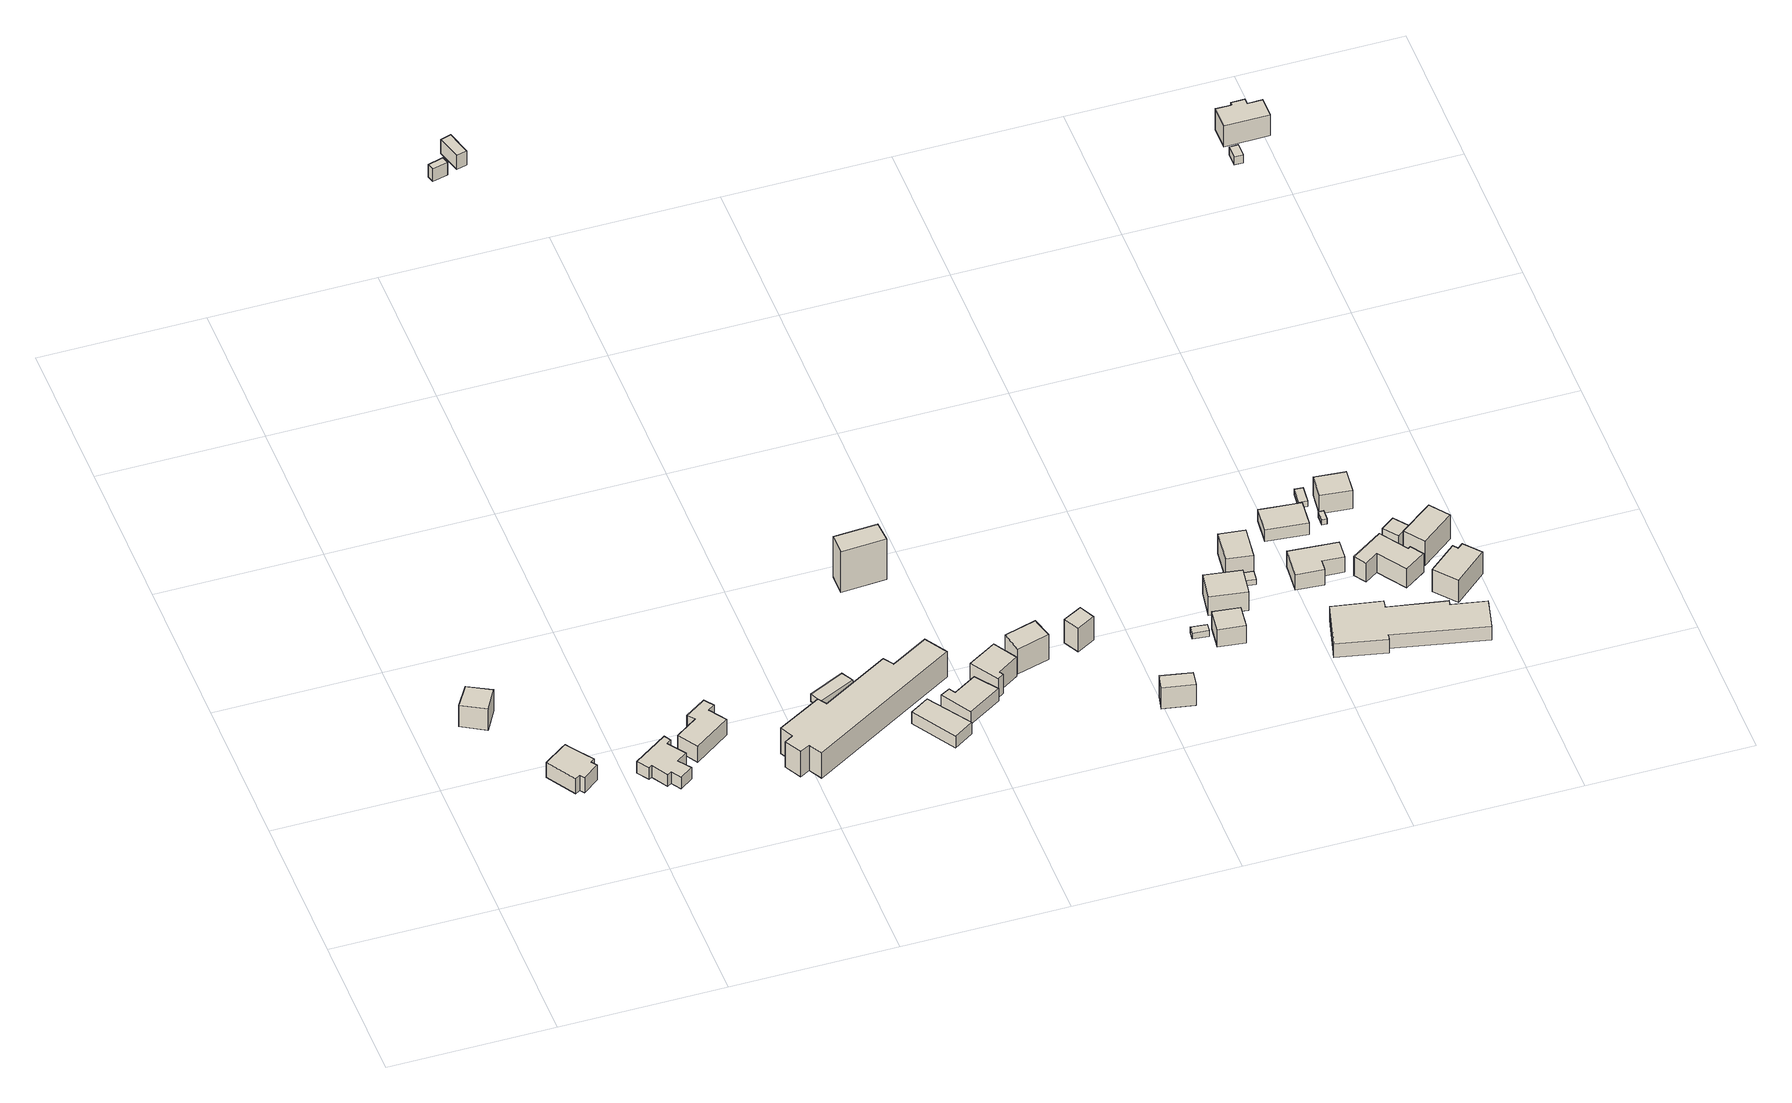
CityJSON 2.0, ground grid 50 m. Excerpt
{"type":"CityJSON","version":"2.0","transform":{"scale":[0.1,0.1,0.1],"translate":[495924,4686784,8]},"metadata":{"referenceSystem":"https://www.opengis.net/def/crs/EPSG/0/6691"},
"CityObjects":{
"building1":{"type":"Building","attributes":{"usage":"411","yearOfConstruction":1974,"measuredHeight":9.5,"storeysAboveGround":1,"storeysBelowGround":9999,"BuildingDetailAttribute.siteArea":217,"BuildingDetailAttribute.totalFloorArea":74,"BuildingDetailAttribute.buildingFootprintArea":74,"BuildingDetailAttribute.buildingRoofEdgeArea":63.4,"BuildingDetailAttribute.buildingStructureOrgType":"2","BuildingDetailAttribute.fireproofStructureType":"1002","BuildingDetailAttribute.urbanPlanType":"21","BuildingDetailAttribute.areaClassificationType":"22","BuildingDetailAttribute.districtsAndZonesType":"4","BuildingDetailAttribute.landUseType":"261","BuildingDetailAttribute.buildingCoverageRate":34,"BuildingDetailAttribute.floorAreaRate":34,"BuildingDetailAttribute.specifiedBuildingCoverageRate":60,"BuildingDetailAttribute.specifiedFloorAreaRate":200,"BuildingDetailAttribute.surveyYear":2018,"BuildingIDAttribute.prefecture":"01","BuildingIDAttribute.city":"01205"},"geometry":[{"type":"Solid","lod":"1","boundaries":[[[[0,1,2,3]],[[2,4,5,3]],[[1,6,4,2]],[[0,7,6,1]],[[3,5,7,0]],[[4,6,7,5]]]]}]},
"building2":{"type":"Building","attributes":{"usage":"411","yearOfConstruction":1970,"measuredHeight":10.6,"storeysAboveGround":1,"storeysBelowGround":9999,"BuildingDetailAttribute.siteArea":203,"BuildingDetailAttribute.totalFloorArea":70,"BuildingDetailAttribute.buildingFootprintArea":70,"BuildingDetailAttribute.buildingRoofEdgeArea":113.4,"BuildingDetailAttribute.buildingStructureOrgType":"1","BuildingDetailAttribute.fireproofStructureType":"1003","BuildingDetailAttribute.urbanPlanType":"21","BuildingDetailAttribute.areaClassificationType":"22","BuildingDetailAttribute.districtsAndZonesType":"4","BuildingDetailAttribute.landUseType":"261","BuildingDetailAttribute.buildingCoverageRate":34,"BuildingDetailAttribute.floorAreaRate":34,"BuildingDetailAttribute.specifiedBuildingCoverageRate":60,"BuildingDetailAttribute.specifiedFloorAreaRate":200,"BuildingDetailAttribute.surveyYear":2018,"BuildingIDAttribute.prefecture":"01","BuildingIDAttribute.city":"01205","RealEstateIDAttribute.realEstateIDOfBuilding":"4302001128686-0000","RealEstateIDAttribute.numberOfRealEstateIDOfLand":1,"RealEstateIDAttribute.realEstateIDOfLand":"4302000086447-0000","RealEstateIDAttribute.matchingScore":82},"geometry":[{"type":"Solid","lod":"1","boundaries":[[[[8,9,10,11,12,13,14,15,16,17]],[[16,18,19,17]],[[15,20,18,16]],[[14,21,20,15]],[[13,22,21,14]],[[12,23,22,13]],[[11,24,23,12]],[[10,25,24,11]],[[9,26,25,10]],[[8,27,26,9]],[[17,19,27,8]],[[18,20,21,22,23,24,25,26,27,19]]]]}]},
"building3":{"type":"Building","attributes":{"usage":"411","yearOfConstruction":1971,"measuredHeight":7.7,"storeysAboveGround":2,"storeysBelowGround":9999,"BuildingDetailAttribute.siteArea":309,"BuildingDetailAttribute.totalFloorArea":85,"BuildingDetailAttribute.buildingFootprintArea":66,"BuildingDetailAttribute.buildingRoofEdgeArea":121.2,"BuildingDetailAttribute.buildingStructureOrgType":"1","BuildingDetailAttribute.fireproofStructureType":"1003","BuildingDetailAttribute.urbanPlanType":"21","BuildingDetailAttribute.areaClassificationType":"22","BuildingDetailAttribute.districtsAndZonesType":"4","BuildingDetailAttribute.landUseType":"261","BuildingDetailAttribute.buildingCoverageRate":21,"BuildingDetailAttribute.floorAreaRate":28,"BuildingDetailAttribute.specifiedBuildingCoverageRate":60,"BuildingDetailAttribute.specifiedFloorAreaRate":200,"BuildingDetailAttribute.surveyYear":2018,"BuildingIDAttribute.prefecture":"01","BuildingIDAttribute.city":"01205","RealEstateIDAttribute.realEstateIDOfBuilding":"4302000074671-0000","RealEstateIDAttribute.numberOfRealEstateIDOfLand":1,"RealEstateIDAttribute.realEstateIDOfLand":"4302000086431-0000","RealEstateIDAttribute.matchingScore":88},"geometry":[{"type":"Solid","lod":"1","boundaries":[[[[28,29,30,31,32,33,34,35,36,37,38,39]],[[38,40,41,39]],[[37,42,40,38]],[[36,43,42,37]],[[35,44,43,36]],[[34,45,44,35]],[[33,46,45,34]],[[32,47,46,33]],[[31,48,47,32]],[[30,49,48,31]],[[29,50,49,30]],[[28,51,50,29]],[[39,41,51,28]],[[40,42,43,44,45,46,47,48,49,50,51,41]]]]}]},
"building4":{"type":"Building","attributes":{"usage":"411","yearOfConstruction":1961,"measuredHeight":9.4,"storeysAboveGround":2,"storeysBelowGround":9999,"BuildingDetailAttribute.siteArea":383,"BuildingDetailAttribute.totalFloorArea":136,"BuildingDetailAttribute.buildingFootprintArea":72,"BuildingDetailAttribute.buildingRoofEdgeArea":117.7,"BuildingDetailAttribute.buildingStructureOrgType":"1","BuildingDetailAttribute.fireproofStructureType":"1003","BuildingDetailAttribute.urbanPlanType":"21","BuildingDetailAttribute.areaClassificationType":"22","BuildingDetailAttribute.districtsAndZonesType":"4","BuildingDetailAttribute.landUseType":"261","BuildingDetailAttribute.buildingCoverageRate":19,"BuildingDetailAttribute.floorAreaRate":36,"BuildingDetailAttribute.specifiedBuildingCoverageRate":60,"BuildingDetailAttribute.specifiedFloorAreaRate":200,"BuildingDetailAttribute.surveyYear":2018,"LandSlideRiskAttribute.description":"1","LandSlideRiskAttribute.areaType":"1","BuildingIDAttribute.prefecture":"01","BuildingIDAttribute.city":"01205","RealEstateIDAttribute.realEstateIDOfBuilding":"4302000074664-0000","RealEstateIDAttribute.numberOfRealEstateIDOfLand":1,"RealEstateIDAttribute.realEstateIDOfLand":"4302000086419-0000","RealEstateIDAttribute.matchingScore":97},"geometry":[{"type":"Solid","lod":"1","boundaries":[[[[52,53,54,55,56,57,58,59]],[[58,60,61,59]],[[57,62,60,58]],[[56,63,62,57]],[[55,64,63,56]],[[54,65,64,55]],[[53,66,65,54]],[[52,67,66,53]],[[59,61,67,52]],[[60,62,63,64,65,66,67,61]]]]}]},
"building5":{"type":"Building","attributes":{"usage":"461","yearOfConstruction":"0001","measuredHeight":4.9,"storeysAboveGround":9999,"storeysBelowGround":9999,"BuildingDetailAttribute.siteArea":-9999,"BuildingDetailAttribute.totalFloorArea":-9999,"BuildingDetailAttribute.buildingFootprintArea":-9999,"BuildingDetailAttribute.buildingRoofEdgeArea":-9999,"BuildingDetailAttribute.buildingStructureOrgType":"9","BuildingDetailAttribute.fireproofStructureType":"1011","BuildingDetailAttribute.urbanPlanType":"21","BuildingDetailAttribute.areaClassificationType":"23","BuildingDetailAttribute.districtsAndZonesType":"99","BuildingDetailAttribute.landUseType":"231","BuildingDetailAttribute.buildingCoverageRate":-9999,"BuildingDetailAttribute.floorAreaRate":-9999,"BuildingDetailAttribute.specifiedBuildingCoverageRate":-9999,"BuildingDetailAttribute.specifiedFloorAreaRate":-9999,"BuildingDetailAttribute.surveyYear":2018,"BuildingIDAttribute.prefecture":"01","BuildingIDAttribute.city":"01205"},"geometry":[{"type":"Solid","lod":"1","boundaries":[[[[68,69,70,71]],[[70,72,73,71]],[[69,74,72,70]],[[68,75,74,69]],[[71,73,75,68]],[[72,74,75,73]]]]}]},
"building6":{"type":"Building","attributes":{"usage":"461","yearOfConstruction":"0001","measuredHeight":5.8,"storeysAboveGround":9999,"storeysBelowGround":9999,"BuildingDetailAttribute.siteArea":-9999,"BuildingDetailAttribute.totalFloorArea":-9999,"BuildingDetailAttribute.buildingFootprintArea":-9999,"BuildingDetailAttribute.buildingRoofEdgeArea":-9999,"BuildingDetailAttribute.buildingStructureOrgType":"9","BuildingDetailAttribute.fireproofStructureType":"1011","BuildingDetailAttribute.urbanPlanType":"21","BuildingDetailAttribute.areaClassificationType":"23","BuildingDetailAttribute.districtsAndZonesType":"99","BuildingDetailAttribute.landUseType":"231","BuildingDetailAttribute.buildingCoverageRate":-9999,"BuildingDetailAttribute.floorAreaRate":-9999,"BuildingDetailAttribute.specifiedBuildingCoverageRate":-9999,"BuildingDetailAttribute.specifiedFloorAreaRate":-9999,"BuildingDetailAttribute.surveyYear":2018,"BuildingIDAttribute.prefecture":"01","BuildingIDAttribute.city":"01205"},"geometry":[{"type":"Solid","lod":"1","boundaries":[[[[76,77,78,79]],[[78,80,81,79]],[[77,82,80,78]],[[76,83,82,77]],[[79,81,83,76]],[[80,82,83,81]]]]}]},
"building7":{"type":"Building","attributes":{"usage":"461","yearOfConstruction":"0001","measuredHeight":3.5,"storeysAboveGround":9999,"storeysBelowGround":9999,"BuildingDetailAttribute.siteArea":-9999,"BuildingDetailAttribute.totalFloorArea":-9999,"BuildingDetailAttribute.buildingFootprintArea":-9999,"BuildingDetailAttribute.buildingRoofEdgeArea":-9999,"BuildingDetailAttribute.buildingStructureOrgType":"9","BuildingDetailAttribute.fireproofStructureType":"1011","BuildingDetailAttribute.urbanPlanType":"21","BuildingDetailAttribute.areaClassificationType":"22","BuildingDetailAttribute.districtsAndZonesType":"99","BuildingDetailAttribute.landUseType":"231","BuildingDetailAttribute.buildingCoverageRate":-9999,"BuildingDetailAttribute.floorAreaRate":-9999,"BuildingDetailAttribute.specifiedBuildingCoverageRate":-9999,"BuildingDetailAttribute.specifiedFloorAreaRate":-9999,"BuildingDetailAttribute.surveyYear":2018,"BuildingIDAttribute.prefecture":"01","BuildingIDAttribute.city":"01205","RealEstateIDAttribute.realEstateIDOfBuilding":"4302000074653-0000","RealEstateIDAttribute.numberOfRealEstateIDOfLand":69,"RealEstateIDAttribute.realEstateIDOfLand":"4302000086436-0000","RealEstateIDAttribute.matchingScore":94},"geometry":[{"type":"Solid","lod":"1","boundaries":[[[[84,85,86,87]],[[86,88,89,87]],[[85,90,88,86]],[[84,91,90,85]],[[87,89,91,84]],[[88,90,91,89]]]]}]},
"building8":{"type":"Building","attributes":{"usage":"412","yearOfConstruction":1981,"measuredHeight":12,"storeysAboveGround":2,"storeysBelowGround":9999,"BuildingDetailAttribute.siteArea":2021,"BuildingDetailAttribute.totalFloorArea":949,"BuildingDetailAttribute.buildingFootprintArea":544,"BuildingDetailAttribute.buildingRoofEdgeArea":645.1,"BuildingDetailAttribute.buildingStructureOrgType":"3","BuildingDetailAttribute.fireproofStructureType":"1001","BuildingDetailAttribute.urbanPlanType":"21","BuildingDetailAttribute.areaClassificationType":"22","BuildingDetailAttribute.districtsAndZonesType":"4","BuildingDetailAttribute.landUseType":"261","BuildingDetailAttribute.buildingCoverageRate":27,"BuildingDetailAttribute.floorAreaRate":47,"BuildingDetailAttribute.specifiedBuildingCoverageRate":60,"BuildingDetailAttribute.specifiedFloorAreaRate":200,"BuildingDetailAttribute.surveyYear":2018,"LandSlideRiskAttribute.description":"1","LandSlideRiskAttribute.areaType":"1","BuildingIDAttribute.prefecture":"01","BuildingIDAttribute.city":"01205","RealEstateIDAttribute.realEstateIDOfBuilding":"4302000074654-0000","RealEstateIDAttribute.numberOfRealEstateIDOfLand":2,"RealEstateIDAttribute.realEstateIDOfLand":"4302000086411-0000","RealEstateIDAttribute.matchingScore":96},"geometry":[{"type":"Solid","lod":"1","boundaries":[[[[92,93,94,95,96,97,98,99,100,101,102,103]],[[102,104,105,103]],[[101,106,104,102]],[[100,107,106,101]],[[99,108,107,100]],[[98,109,108,99]],[[97,110,109,98]],[[96,111,110,97]],[[95,112,111,96]],[[94,113,112,95]],[[93,114,113,94]],[[92,115,114,93]],[[103,105,115,92]],[[104,106,107,108,109,110,111,112,113,114,115,105]]]]}]},
"building9":{"type":"Building","attributes":{"usage":"411","yearOfConstruction":1975,"measuredHeight":7.5,"storeysAboveGround":2,"storeysBelowGround":9999,"BuildingDetailAttribute.siteArea":169,"BuildingDetailAttribute.totalFloorArea":106,"BuildingDetailAttribute.buildingFootprintArea":64,"BuildingDetailAttribute.buildingRoofEdgeArea":109.3,"BuildingDetailAttribute.buildingStructureOrgType":"1","BuildingDetailAttribute.fireproofStructureType":"1003","BuildingDetailAttribute.urbanPlanType":"21","BuildingDetailAttribute.areaClassificationType":"22","BuildingDetailAttribute.districtsAndZonesType":"4","BuildingDetailAttribute.landUseType":"261","BuildingDetailAttribute.buildingCoverageRate":38,"BuildingDetailAttribute.floorAreaRate":63,"BuildingDetailAttribute.specifiedBuildingCoverageRate":60,"BuildingDetailAttribute.specifiedFloorAreaRate":200,"BuildingDetailAttribute.surveyYear":2018,"BuildingIDAttribute.prefecture":"01","BuildingIDAttribute.city":"01205","RealEstateIDAttribute.realEstateIDOfBuilding":"4302000074685-0000","RealEstateIDAttribute.numberOfRealEstateIDOfLand":2,"RealEstateIDAttribute.realEstateIDOfLand":"4302000086462-0000","RealEstateIDAttribute.matchingScore":91},"geometry":[{"type":"Solid","lod":"1","boundaries":[[[[116,117,118,119]],[[118,120,121,119]],[[117,122,120,118]],[[116,123,122,117]],[[119,121,123,116]],[[120,122,123,121]]]]}]},
"building10":{"type":"Building","attributes":{"usage":"461","yearOfConstruction":"0001","measuredHeight":20.8,"storeysAboveGround":9999,"storeysBelowGround":9999,"BuildingDetailAttribute.siteArea":-9999,"BuildingDetailAttribute.totalFloorArea":-9999,"BuildingDetailAttribute.buildingFootprintArea":-9999,"BuildingDetailAttribute.buildingRoofEdgeArea":-9999,"BuildingDetailAttribute.buildingStructureOrgType":"9","BuildingDetailAttribute.fireproofStructureType":"1011","BuildingDetailAttribute.urbanPlanType":"21","BuildingDetailAttribute.areaClassificationType":"23","BuildingDetailAttribute.districtsAndZonesType":"99","BuildingDetailAttribute.landUseType":"231","BuildingDetailAttribute.buildingCoverageRate":-9999,"BuildingDetailAttribute.floorAreaRate":-9999,"BuildingDetailAttribute.specifiedBuildingCoverageRate":-9999,"BuildingDetailAttribute.specifiedFloorAreaRate":-9999,"BuildingDetailAttribute.surveyYear":2018,"BuildingIDAttribute.prefecture":"01","BuildingIDAttribute.city":"01205"},"geometry":[{"type":"Solid","lod":"1","boundaries":[[[[124,125,126,127]],[[126,128,129,127]],[[125,130,128,126]],[[124,131,130,125]],[[127,129,131,124]],[[128,130,131,129]]]]}]},
"building11":{"type":"Building","attributes":{"usage":"411","yearOfConstruction":1966,"measuredHeight":7.6,"storeysAboveGround":3,"storeysBelowGround":9999,"BuildingDetailAttribute.siteArea":272,"BuildingDetailAttribute.totalFloorArea":158,"BuildingDetailAttribute.buildingFootprintArea":78,"BuildingDetailAttribute.buildingRoofEdgeArea":105.4,"BuildingDetailAttribute.buildingStructureOrgType":"3","BuildingDetailAttribute.fireproofStructureType":"1001","BuildingDetailAttribute.urbanPlanType":"21","BuildingDetailAttribute.areaClassificationType":"22","BuildingDetailAttribute.districtsAndZonesType":"4","BuildingDetailAttribute.landUseType":"261","BuildingDetailAttribute.buildingCoverageRate":29,"BuildingDetailAttribute.floorAreaRate":58,"BuildingDetailAttribute.specifiedBuildingCoverageRate":60,"BuildingDetailAttribute.specifiedFloorAreaRate":200,"BuildingDetailAttribute.surveyYear":2018,"BuildingIDAttribute.prefecture":"01","BuildingIDAttribute.city":"01205"},"geometry":[{"type":"Solid","lod":"1","boundaries":[[[[132,133,134,135,136,137]],[[136,138,139,137]],[[135,140,138,136]],[[134,141,140,135]],[[133,142,141,134]],[[132,143,142,133]],[[137,139,143,132]],[[138,140,141,142,143,139]]]]}]},
"building12":{"type":"Building","attributes":{"usage":"411","yearOfConstruction":1982,"measuredHeight":9.4,"storeysAboveGround":2,"storeysBelowGround":9999,"BuildingDetailAttribute.siteArea":338,"BuildingDetailAttribute.totalFloorArea":119,"BuildingDetailAttribute.buildingFootprintArea":78,"BuildingDetailAttribute.buildingRoofEdgeArea":88.7,"BuildingDetailAttribute.buildingStructureOrgType":"1","BuildingDetailAttribute.fireproofStructureType":"1003","BuildingDetailAttribute.urbanPlanType":"21","BuildingDetailAttribute.areaClassificationType":"22","BuildingDetailAttribute.districtsAndZonesType":"4","BuildingDetailAttribute.landUseType":"261","BuildingDetailAttribute.buildingCoverageRate":23,"BuildingDetailAttribute.floorAreaRate":35,"BuildingDetailAttribute.specifiedBuildingCoverageRate":60,"BuildingDetailAttribute.specifiedFloorAreaRate":200,"BuildingDetailAttribute.surveyYear":2018,"BuildingIDAttribute.prefecture":"01","BuildingIDAttribute.city":"01205","RealEstateIDAttribute.realEstateIDOfBuilding":"4302000074687-0000","RealEstateIDAttribute.numberOfRealEstateIDOfLand":1,"RealEstateIDAttribute.realEstateIDOfLand":"4302000086464-0000","RealEstateIDAttribute.matchingScore":94},"geometry":[{"type":"Solid","lod":"1","boundaries":[[[[144,145,146,147,148,149]],[[148,150,151,149]],[[147,152,150,148]],[[146,153,152,147]],[[145,154,153,146]],[[144,155,154,145]],[[149,151,155,144]],[[150,152,153,154,155,151]]]]}]},
"building13":{"type":"Building","attributes":{"usage":"411","yearOfConstruction":1981,"measuredHeight":16.2,"storeysAboveGround":2,"storeysBelowGround":9999,"BuildingDetailAttribute.siteArea":238,"BuildingDetailAttribute.totalFloorArea":99,"BuildingDetailAttribute.buildingFootprintArea":58,"BuildingDetailAttribute.buildingRoofEdgeArea":68.8,"BuildingDetailAttribute.buildingStructureOrgType":"1","BuildingDetailAttribute.fireproofStructureType":"1003","BuildingDetailAttribute.urbanPlanType":"21","BuildingDetailAttribute.areaClassificationType":"22","BuildingDetailAttribute.districtsAndZonesType":"4","BuildingDetailAttribute.landUseType":"261","BuildingDetailAttribute.buildingCoverageRate":24,"BuildingDetailAttribute.floorAreaRate":42,"BuildingDetailAttribute.specifiedBuildingCoverageRate":60,"BuildingDetailAttribute.specifiedFloorAreaRate":200,"BuildingDetailAttribute.surveyYear":2018,"BuildingIDAttribute.prefecture":"01","BuildingIDAttribute.city":"01205","RealEstateIDAttribute.realEstateIDOfBuilding":"4302000074686-0000","RealEstateIDAttribute.numberOfRealEstateIDOfLand":1,"RealEstateIDAttribute.realEstateIDOfLand":"4302000086464-0000","RealEstateIDAttribute.matchingScore":92},"geometry":[{"type":"Solid","lod":"1","boundaries":[[[[156,157,158,159]],[[158,160,161,159]],[[157,162,160,158]],[[156,163,162,157]],[[159,161,163,156]],[[160,162,163,161]]]]}]},
"building14":{"type":"Building","attributes":{"usage":"411","yearOfConstruction":1981,"measuredHeight":11.1,"storeysAboveGround":2,"storeysBelowGround":9999,"BuildingDetailAttribute.siteArea":143,"BuildingDetailAttribute.totalFloorArea":80,"BuildingDetailAttribute.buildingFootprintArea":52,"BuildingDetailAttribute.buildingRoofEdgeArea":34.3,"BuildingDetailAttribute.buildingStructureOrgType":"1","BuildingDetailAttribute.fireproofStructureType":"1003","BuildingDetailAttribute.urbanPlanType":"21","BuildingDetailAttribute.areaClassificationType":"22","BuildingDetailAttribute.districtsAndZonesType":"4","BuildingDetailAttribute.landUseType":"261","BuildingDetailAttribute.buildingCoverageRate":36,"BuildingDetailAttribute.floorAreaRate":56,"BuildingDetailAttribute.specifiedBuildingCoverageRate":60,"BuildingDetailAttribute.specifiedFloorAreaRate":200,"BuildingDetailAttribute.surveyYear":2018,"BuildingIDAttribute.prefecture":"01","BuildingIDAttribute.city":"01205"},"geometry":[{"type":"Solid","lod":"1","boundaries":[[[[164,165,166,167]],[[166,168,169,167]],[[165,170,168,166]],[[164,171,170,165]],[[167,169,171,164]],[[168,170,171,169]]]]}]},
"building15":{"type":"Building","attributes":{"usage":"411","yearOfConstruction":1981,"measuredHeight":8.8,"storeysAboveGround":2,"storeysBelowGround":9999,"BuildingDetailAttribute.siteArea":110,"BuildingDetailAttribute.totalFloorArea":80,"BuildingDetailAttribute.buildingFootprintArea":52,"BuildingDetailAttribute.buildingRoofEdgeArea":48,"BuildingDetailAttribute.buildingStructureOrgType":"1","BuildingDetailAttribute.fireproofStructureType":"1003","BuildingDetailAttribute.urbanPlanType":"21","BuildingDetailAttribute.areaClassificationType":"22","BuildingDetailAttribute.districtsAndZonesType":"4","BuildingDetailAttribute.landUseType":"261","BuildingDetailAttribute.buildingCoverageRate":47,"BuildingDetailAttribute.floorAreaRate":73,"BuildingDetailAttribute.specifiedBuildingCoverageRate":60,"BuildingDetailAttribute.specifiedFloorAreaRate":200,"BuildingDetailAttribute.surveyYear":2018,"BuildingIDAttribute.prefecture":"01","BuildingIDAttribute.city":"01205","RealEstateIDAttribute.realEstateIDOfBuilding":"4302000074693-0000","RealEstateIDAttribute.numberOfRealEstateIDOfLand":5,"RealEstateIDAttribute.realEstateIDOfLand":"4302000086479-0000","RealEstateIDAttribute.matchingScore":76},"geometry":[{"type":"Solid","lod":"1","boundaries":[[[[172,173,174,175]],[[174,176,177,175]],[[173,178,176,174]],[[172,179,178,173]],[[175,177,179,172]],[[176,178,179,177]]]]}]},
"building16":{"type":"Building","attributes":{"usage":"461","yearOfConstruction":"0001","measuredHeight":4.6,"storeysAboveGround":9999,"storeysBelowGround":9999,"BuildingDetailAttribute.siteArea":-9999,"BuildingDetailAttribute.totalFloorArea":-9999,"BuildingDetailAttribute.buildingFootprintArea":-9999,"BuildingDetailAttribute.buildingRoofEdgeArea":-9999,"BuildingDetailAttribute.buildingStructureOrgType":"9","BuildingDetailAttribute.fireproofStructureType":"1011","BuildingDetailAttribute.urbanPlanType":"21","BuildingDetailAttribute.areaClassificationType":"22","BuildingDetailAttribute.districtsAndZonesType":"99","BuildingDetailAttribute.landUseType":"231","BuildingDetailAttribute.buildingCoverageRate":-9999,"BuildingDetailAttribute.floorAreaRate":-9999,"BuildingDetailAttribute.specifiedBuildingCoverageRate":-9999,"BuildingDetailAttribute.specifiedFloorAreaRate":-9999,"BuildingDetailAttribute.surveyYear":2018,"LandSlideRiskAttribute.description":"1","LandSlideRiskAttribute.areaType":"2","BuildingIDAttribute.prefecture":"01","BuildingIDAttribute.city":"01205"},"geometry":[{"type":"Solid","lod":"1","boundaries":[[[[180,181,182,183]],[[182,184,185,183]],[[181,186,184,182]],[[180,187,186,181]],[[183,185,187,180]],[[184,186,187,185]]]]}]},
"building17":{"type":"Building","attributes":{"usage":"411","yearOfConstruction":1996,"measuredHeight":7.5,"storeysAboveGround":2,"storeysBelowGround":9999,"BuildingDetailAttribute.siteArea":487,"BuildingDetailAttribute.totalFloorArea":114,"BuildingDetailAttribute.buildingFootprintArea":67,"BuildingDetailAttribute.buildingRoofEdgeArea":61.1,"BuildingDetailAttribute.buildingStructureOrgType":"1","BuildingDetailAttribute.fireproofStructureType":"1003","BuildingDetailAttribute.urbanPlanType":"21","BuildingDetailAttribute.areaClassificationType":"22","BuildingDetailAttribute.districtsAndZonesType":"4","BuildingDetailAttribute.landUseType":"261","BuildingDetailAttribute.buildingCoverageRate":14,"BuildingDetailAttribute.floorAreaRate":23,"BuildingDetailAttribute.specifiedBuildingCoverageRate":60,"BuildingDetailAttribute.specifiedFloorAreaRate":200,"BuildingDetailAttribute.surveyYear":2018,"LandSlideRiskAttribute.description":"1","LandSlideRiskAttribute.areaType":"2","BuildingIDAttribute.prefecture":"01","BuildingIDAttribute.city":"01205","RealEstateIDAttribute.realEstateIDOfBuilding":"4302001107511-0000","RealEstateIDAttribute.numberOfRealEstateIDOfLand":1,"RealEstateIDAttribute.realEstateIDOfLand":"4302001104363-0000","RealEstateIDAttribute.matchingScore":88},"geometry":[{"type":"Solid","lod":"1","boundaries":[[[[188,189,190,191]],[[190,192,193,191]],[[189,194,192,190]],[[188,195,194,189]],[[191,193,195,188]],[[192,194,195,193]]]]}]},
"building18":{"type":"Building","attributes":{"usage":"411","yearOfConstruction":1996,"measuredHeight":8.7,"storeysAboveGround":2,"storeysBelowGround":9999,"BuildingDetailAttribute.siteArea":420,"BuildingDetailAttribute.totalFloorArea":110,"BuildingDetailAttribute.buildingFootprintArea":63,"BuildingDetailAttribute.buildingRoofEdgeArea":102.7,"BuildingDetailAttribute.buildingStructureOrgType":"1","BuildingDetailAttribute.fireproofStructureType":"1003","BuildingDetailAttribute.urbanPlanType":"21","BuildingDetailAttribute.areaClassificationType":"22","BuildingDetailAttribute.districtsAndZonesType":"4","BuildingDetailAttribute.landUseType":"261","BuildingDetailAttribute.buildingCoverageRate":15,"BuildingDetailAttribute.floorAreaRate":26,"BuildingDetailAttribute.specifiedBuildingCoverageRate":60,"BuildingDetailAttribute.specifiedFloorAreaRate":200,"BuildingDetailAttribute.surveyYear":2018,"LandSlideRiskAttribute.description":"1","LandSlideRiskAttribute.areaType":"2","BuildingIDAttribute.prefecture":"01","BuildingIDAttribute.city":"01205","RealEstateIDAttribute.realEstateIDOfBuilding":"4302001107212-0000","RealEstateIDAttribute.numberOfRealEstateIDOfLand":1,"RealEstateIDAttribute.realEstateIDOfLand":"4302001104364-0000","RealEstateIDAttribute.matchingScore":82},"geometry":[{"type":"Solid","lod":"1","boundaries":[[[[196,197,198,199]],[[198,200,201,199]],[[197,202,200,198]],[[196,203,202,197]],[[199,201,203,196]],[[200,202,203,201]]]]}]},
"building19":{"type":"Building","attributes":{"usage":"461","yearOfConstruction":"0001","measuredHeight":-9999,"storeysAboveGround":9999,"storeysBelowGround":9999,"BuildingDetailAttribute.siteArea":-9999,"BuildingDetailAttribute.totalFloorArea":-9999,"BuildingDetailAttribute.buildingFootprintArea":-9999,"BuildingDetailAttribute.buildingRoofEdgeArea":-9999,"BuildingDetailAttribute.buildingStructureOrgType":"9","BuildingDetailAttribute.fireproofStructureType":"1011","BuildingDetailAttribute.urbanPlanType":"21","BuildingDetailAttribute.areaClassificationType":"22","BuildingDetailAttribute.districtsAndZonesType":"99","BuildingDetailAttribute.landUseType":"231","BuildingDetailAttribute.buildingCoverageRate":-9999,"BuildingDetailAttribute.floorAreaRate":-9999,"BuildingDetailAttribute.specifiedBuildingCoverageRate":-9999,"BuildingDetailAttribute.specifiedFloorAreaRate":-9999,"BuildingDetailAttribute.surveyYear":2018,"LandSlideRiskAttribute.description":"1","LandSlideRiskAttribute.areaType":"2","BuildingIDAttribute.prefecture":"01","BuildingIDAttribute.city":"01205"},"geometry":[{"type":"Solid","lod":"1","boundaries":[[[[204,205,206,207]],[[206,208,209,207]],[[205,210,208,206]],[[204,211,210,205]],[[207,209,211,204]],[[208,210,211,209]]]]}]},
"building20":{"type":"Building","attributes":{"usage":"411","yearOfConstruction":1996,"measuredHeight":9.8,"storeysAboveGround":2,"storeysBelowGround":9999,"BuildingDetailAttribute.siteArea":670,"BuildingDetailAttribute.totalFloorArea":112,"BuildingDetailAttribute.buildingFootprintArea":56,"BuildingDetailAttribute.buildingRoofEdgeArea":82,"BuildingDetailAttribute.buildingStructureOrgType":"1","BuildingDetailAttribute.fireproofStructureType":"1003","BuildingDetailAttribute.urbanPlanType":"21","BuildingDetailAttribute.areaClassificationType":"22","BuildingDetailAttribute.districtsAndZonesType":"4","BuildingDetailAttribute.landUseType":"261","BuildingDetailAttribute.buildingCoverageRate":8,"BuildingDetailAttribute.floorAreaRate":17,"BuildingDetailAttribute.specifiedBuildingCoverageRate":60,"BuildingDetailAttribute.specifiedFloorAreaRate":200,"BuildingDetailAttribute.surveyYear":2018,"LandSlideRiskAttribute.description":"1","LandSlideRiskAttribute.areaType":"2","BuildingIDAttribute.prefecture":"01","BuildingIDAttribute.city":"01205","RealEstateIDAttribute.realEstateIDOfBuilding":"4302001107039-0000","RealEstateIDAttribute.numberOfRealEstateIDOfLand":1,"RealEstateIDAttribute.realEstateIDOfLand":"4302001104365-0000","RealEstateIDAttribute.matchingScore":92},"geometry":[{"type":"Solid","lod":"1","boundaries":[[[[212,213,214,215]],[[214,216,217,215]],[[213,218,216,214]],[[212,219,218,213]],[[215,217,219,212]],[[216,218,219,217]]]]}]},
"building21":{"type":"Building","attributes":{"usage":"411","yearOfConstruction":1995,"measuredHeight":8,"storeysAboveGround":1,"storeysBelowGround":9999,"BuildingDetailAttribute.siteArea":290,"BuildingDetailAttribute.totalFloorArea":105,"BuildingDetailAttribute.buildingFootprintArea":105,"BuildingDetailAttribute.buildingRoofEdgeArea":123.5,"BuildingDetailAttribute.buildingStructureOrgType":"1","BuildingDetailAttribute.fireproofStructureType":"1003","BuildingDetailAttribute.urbanPlanType":"21","BuildingDetailAttribute.areaClassificationType":"22","BuildingDetailAttribute.districtsAndZonesType":"4","BuildingDetailAttribute.landUseType":"261","BuildingDetailAttribute.buildingCoverageRate":36,"BuildingDetailAttribute.floorAreaRate":36,"BuildingDetailAttribute.specifiedBuildingCoverageRate":60,"BuildingDetailAttribute.specifiedFloorAreaRate":200,"BuildingDetailAttribute.surveyYear":2018,"LandSlideRiskAttribute.description":"1","LandSlideRiskAttribute.areaType":"1","BuildingIDAttribute.prefecture":"01","BuildingIDAttribute.city":"01205","RealEstateIDAttribute.realEstateIDOfBuilding":"4302001105784-0000","RealEstateIDAttribute.numberOfRealEstateIDOfLand":1,"RealEstateIDAttribute.realEstateIDOfLand":"4302001104368-0000","RealEstateIDAttribute.matchingScore":94},"geometry":[{"type":"Solid","lod":"1","boundaries":[[[[220,221,222,223,224,225]],[[224,226,227,225]],[[223,228,226,224]],[[222,229,228,223]],[[221,230,229,222]],[[220,231,230,221]],[[225,227,231,220]],[[226,228,229,230,231,227]]]]}]},
"building22":{"type":"Building","attributes":{"usage":"411","yearOfConstruction":1996,"measuredHeight":8.5,"storeysAboveGround":2,"storeysBelowGround":9999,"BuildingDetailAttribute.siteArea":481,"BuildingDetailAttribute.totalFloorArea":129,"BuildingDetailAttribute.buildingFootprintArea":88,"BuildingDetailAttribute.buildingRoofEdgeArea":106.4,"BuildingDetailAttribute.buildingStructureOrgType":"1","BuildingDetailAttribute.fireproofStructureType":"1003","BuildingDetailAttribute.urbanPlanType":"21","BuildingDetailAttribute.areaClassificationType":"22","BuildingDetailAttribute.districtsAndZonesType":"4","BuildingDetailAttribute.landUseType":"261","BuildingDetailAttribute.buildingCoverageRate":18,"BuildingDetailAttribute.floorAreaRate":27,"BuildingDetailAttribute.specifiedBuildingCoverageRate":60,"BuildingDetailAttribute.specifiedFloorAreaRate":200,"BuildingDetailAttribute.surveyYear":2018,"LandSlideRiskAttribute.description":"1","LandSlideRiskAttribute.areaType":"2","BuildingIDAttribute.prefecture":"01","BuildingIDAttribute.city":"01205","RealEstateIDAttribute.realEstateIDOfBuilding":"4302001107309-0000","RealEstateIDAttribute.numberOfRealEstateIDOfLand":1,"RealEstateIDAttribute.realEstateIDOfLand":"4302001104366-0000","RealEstateIDAttribute.matchingScore":96},"geometry":[{"type":"Solid","lod":"1","boundaries":[[[[232,233,234,235]],[[234,236,237,235]],[[233,238,236,234]],[[232,239,238,233]],[[235,237,239,232]],[[236,238,239,237]]]]}]},
"building23":{"type":"Building","attributes":{"usage":"422","yearOfConstruction":1981,"measuredHeight":6.8,"storeysAboveGround":1,"storeysBelowGround":9999,"BuildingDetailAttribute.siteArea":1299,"BuildingDetailAttribute.totalFloorArea":519,"BuildingDetailAttribute.buildingFootprintArea":519,"BuildingDetailAttribute.buildingRoofEdgeArea":549,"BuildingDetailAttribute.buildingStructureOrgType":"2","BuildingDetailAttribute.fireproofStructureType":"1002","BuildingDetailAttribute.urbanPlanType":"21","BuildingDetailAttribute.areaClassificationType":"22","BuildingDetailAttribute.districtsAndZonesType":"4","BuildingDetailAttribute.landUseType":"261","BuildingDetailAttribute.buildingCoverageRate":40,"BuildingDetailAttribute.floorAreaRate":40,"BuildingDetailAttribute.specifiedBuildingCoverageRate":60,"BuildingDetailAttribute.specifiedFloorAreaRate":200,"BuildingDetailAttribute.surveyYear":2018,"LandSlideRiskAttribute.description":"1","LandSlideRiskAttribute.areaType":"1","BuildingIDAttribute.prefecture":"01","BuildingIDAttribute.city":"01205","RealEstateIDAttribute.realEstateIDOfBuilding":"4302000074371-0000","RealEstateIDAttribute.numberOfRealEstateIDOfLand":88,"RealEstateIDAttribute.realEstateIDOfLand":"4302000085958-0000","RealEstateIDAttribute.matchingScore":97},"geometry":[{"type":"Solid","lod":"1","boundaries":[[[[240,241,242,243,244,245,246,247,248,249]],[[248,250,251,249]],[[247,252,250,248]],[[246,253,252,247]],[[245,254,253,246]],[[244,255,254,245]],[[243,256,255,244]],[[242,257,256,243]],[[241,258,257,242]],[[240,259,258,241]],[[249,251,259,240]],[[250,252,253,254,255,256,257,258,259,251]]]]}]},
"building24":{"type":"Building","attributes":{"usage":"411","yearOfConstruction":1996,"measuredHeight":2.4,"storeysAboveGround":1,"storeysBelowGround":9999,"BuildingDetailAttribute.siteArea":-9999,"BuildingDetailAttribute.totalFloorArea":15,"BuildingDetailAttribute.buildingFootprintArea":15,"BuildingDetailAttribute.buildingRoofEdgeArea":14,"BuildingDetailAttribute.buildingStructureOrgType":"2","BuildingDetailAttribute.fireproofStructureType":"1002","BuildingDetailAttribute.urbanPlanType":"21","BuildingDetailAttribute.areaClassificationType":"22","BuildingDetailAttribute.districtsAndZonesType":"4","BuildingDetailAttribute.landUseType":"261","BuildingDetailAttribute.buildingCoverageRate":-9999,"BuildingDetailAttribute.floorAreaRate":-9999,"BuildingDetailAttribute.specifiedBuildingCoverageRate":60,"BuildingDetailAttribute.specifiedFloorAreaRate":200,"BuildingDetailAttribute.surveyYear":2018,"LandSlideRiskAttribute.description":"1","LandSlideRiskAttribute.areaType":"1","BuildingIDAttribute.prefecture":"01","BuildingIDAttribute.city":"01205"},"geometry":[{"type":"Solid","lod":"1","boundaries":[[[[260,261,262,263]],[[262,264,265,263]],[[261,266,264,262]],[[260,267,266,261]],[[263,265,267,260]],[[264,266,267,265]]]]}]},
"building25":{"type":"Building","attributes":{"usage":"461","yearOfConstruction":"0001","measuredHeight":-9999,"storeysAboveGround":9999,"storeysBelowGround":9999,"BuildingDetailAttribute.siteArea":-9999,"BuildingDetailAttribute.totalFloorArea":-9999,"BuildingDetailAttribute.buildingFootprintArea":-9999,"BuildingDetailAttribute.buildingRoofEdgeArea":-9999,"BuildingDetailAttribute.buildingStructureOrgType":"9","BuildingDetailAttribute.fireproofStructureType":"1011","BuildingDetailAttribute.urbanPlanType":"21","BuildingDetailAttribute.areaClassificationType":"22","BuildingDetailAttribute.districtsAndZonesType":"99","BuildingDetailAttribute.landUseType":"231","BuildingDetailAttribute.buildingCoverageRate":-9999,"BuildingDetailAttribute.floorAreaRate":-9999,"BuildingDetailAttribute.specifiedBuildingCoverageRate":-9999,"BuildingDetailAttribute.specifiedFloorAreaRate":-9999,"BuildingDetailAttribute.surveyYear":2018,"BuildingIDAttribute.prefecture":"01","BuildingIDAttribute.city":"01205"},"geometry":[{"type":"Solid","lod":"1","boundaries":[[[[268,269,270,271]],[[270,272,273,271]],[[269,274,272,270]],[[268,275,274,269]],[[271,273,275,268]],[[272,274,275,273]]]]}]},
"building26":{"type":"Building","attributes":{"usage":"411","yearOfConstruction":1996,"measuredHeight":8.2,"storeysAboveGround":1,"storeysBelowGround":9999,"BuildingDetailAttribute.siteArea":340,"BuildingDetailAttribute.totalFloorArea":109,"BuildingDetailAttribute.buildingFootprintArea":109,"BuildingDetailAttribute.buildingRoofEdgeArea":125.8,"BuildingDetailAttribute.buildingStructureOrgType":"1","BuildingDetailAttribute.fireproofStructureType":"1003","BuildingDetailAttribute.urbanPlanType":"21","BuildingDetailAttribute.areaClassificationType":"22","BuildingDetailAttribute.districtsAndZonesType":"4","BuildingDetailAttribute.landUseType":"261","BuildingDetailAttribute.buildingCoverageRate":32,"BuildingDetailAttribute.floorAreaRate":32,"BuildingDetailAttribute.specifiedBuildingCoverageRate":60,"BuildingDetailAttribute.specifiedFloorAreaRate":200,"BuildingDetailAttribute.surveyYear":2018,"BuildingIDAttribute.prefecture":"01","BuildingIDAttribute.city":"01205","RealEstateIDAttribute.realEstateIDOfBuilding":"4302001106122-0000","RealEstateIDAttribute.numberOfRealEstateIDOfLand":1,"RealEstateIDAttribute.realEstateIDOfLand":"4302001104369-0000","RealEstateIDAttribute.matchingScore":95},"geometry":[{"type":"Solid","lod":"1","boundaries":[[[[276,277,278,279,280,281,282,283]],[[282,284,285,283]],[[281,286,284,282]],[[280,287,286,281]],[[279,288,287,280]],[[278,289,288,279]],[[277,290,289,278]],[[276,291,290,277]],[[283,285,291,276]],[[284,286,287,288,289,290,291,285]]]]}]},
"building27":{"type":"Building","attributes":{"usage":"411","yearOfConstruction":1996,"measuredHeight":8.6,"storeysAboveGround":2,"storeysBelowGround":9999,"BuildingDetailAttribute.siteArea":327,"BuildingDetailAttribute.totalFloorArea":109,"BuildingDetailAttribute.buildingFootprintArea":55,"BuildingDetailAttribute.buildingRoofEdgeArea":72.6,"BuildingDetailAttribute.buildingStructureOrgType":"1","BuildingDetailAttribute.fireproofStructureType":"1003","BuildingDetailAttribute.urbanPlanType":"21","BuildingDetailAttribute.areaClassificationType":"22","BuildingDetailAttribute.districtsAndZonesType":"4","BuildingDetailAttribute.landUseType":"261","BuildingDetailAttribute.buildingCoverageRate":17,"BuildingDetailAttribute.floorAreaRate":33,"BuildingDetailAttribute.specifiedBuildingCoverageRate":60,"BuildingDetailAttribute.specifiedFloorAreaRate":200,"BuildingDetailAttribute.surveyYear":2018,"LandSlideRiskAttribute.description":"1","LandSlideRiskAttribute.areaType":"1","BuildingIDAttribute.prefecture":"01","BuildingIDAttribute.city":"01205","RealEstateIDAttribute.realEstateIDOfBuilding":"4302001107956-0000","RealEstateIDAttribute.numberOfRealEstateIDOfLand":1,"RealEstateIDAttribute.realEstateIDOfLand":"4302001104367-0000","RealEstateIDAttribute.matchingScore":95},"geometry":[{"type":"Solid","lod":"1","boundaries":[[[[292,293,294,295]],[[294,296,297,295]],[[293,298,296,294]],[[292,299,298,293]],[[295,297,299,292]],[[296,298,299,297]]]]}]},
"building28":{"type":"Building","attributes":{"usage":"411","yearOfConstruction":1997,"measuredHeight":5.5,"storeysAboveGround":1,"storeysBelowGround":9999,"BuildingDetailAttribute.siteArea":-9999,"BuildingDetailAttribute.totalFloorArea":28,"BuildingDetailAttribute.buildingFootprintArea":28,"BuildingDetailAttribute.buildingRoofEdgeArea":31.8,"BuildingDetailAttribute.buildingStructureOrgType":"1","BuildingDetailAttribute.fireproofStructureType":"1003","BuildingDetailAttribute.urbanPlanType":"21","BuildingDetailAttribute.areaClassificationType":"22","BuildingDetailAttribute.districtsAndZonesType":"4","BuildingDetailAttribute.landUseType":"261","BuildingDetailAttribute.buildingCoverageRate":-9999,"BuildingDetailAttribute.floorAreaRate":-9999,"BuildingDetailAttribute.specifiedBuildingCoverageRate":60,"BuildingDetailAttribute.specifiedFloorAreaRate":200,"BuildingDetailAttribute.surveyYear":2018,"BuildingIDAttribute.prefecture":"01","BuildingIDAttribute.city":"01205"},"geometry":[{"type":"Solid","lod":"1","boundaries":[[[[300,301,302,303]],[[302,304,305,303]],[[301,306,304,302]],[[300,307,306,301]],[[303,305,307,300]],[[304,306,307,305]]]]}]},
"building29":{"type":"Building","attributes":{"usage":"461","yearOfConstruction":"0001","measuredHeight":3.6,"storeysAboveGround":9999,"storeysBelowGround":9999,"BuildingDetailAttribute.siteArea":-9999,"BuildingDetailAttribute.totalFloorArea":-9999,"BuildingDetailAttribute.buildingFootprintArea":-9999,"BuildingDetailAttribute.buildingRoofEdgeArea":-9999,"BuildingDetailAttribute.buildingStructureOrgType":"9","BuildingDetailAttribute.fireproofStructureType":"1011","BuildingDetailAttribute.urbanPlanType":"21","BuildingDetailAttribute.areaClassificationType":"22","BuildingDetailAttribute.districtsAndZonesType":"99","BuildingDetailAttribute.landUseType":"231","BuildingDetailAttribute.buildingCoverageRate":-9999,"BuildingDetailAttribute.floorAreaRate":-9999,"BuildingDetailAttribute.specifiedBuildingCoverageRate":-9999,"BuildingDetailAttribute.specifiedFloorAreaRate":-9999,"BuildingDetailAttribute.surveyYear":2018,"BuildingIDAttribute.prefecture":"01","BuildingIDAttribute.city":"01205"},"geometry":[{"type":"Solid","lod":"1","boundaries":[[[[308,309,310,311]],[[310,312,313,311]],[[309,314,312,310]],[[308,315,314,309]],[[311,313,315,308]],[[312,314,315,313]]]]}]},
"building30":{"type":"Building","attributes":{"usage":"411","yearOfConstruction":1997,"measuredHeight":10,"storeysAboveGround":2,"storeysBelowGround":9999,"BuildingDetailAttribute.siteArea":374,"BuildingDetailAttribute.totalFloorArea":152,"BuildingDetailAttribute.buildingFootprintArea":97,"BuildingDetailAttribute.buildingRoofEdgeArea":108.4,"BuildingDetailAttribute.buildingStructureOrgType":"1","BuildingDetailAttribute.fireproofStructureType":"1003","BuildingDetailAttribute.urbanPlanType":"21","BuildingDetailAttribute.areaClassificationType":"22","BuildingDetailAttribute.districtsAndZonesType":"4","BuildingDetailAttribute.landUseType":"261","BuildingDetailAttribute.buildingCoverageRate":26,"BuildingDetailAttribute.floorAreaRate":41,"BuildingDetailAttribute.specifiedBuildingCoverageRate":60,"BuildingDetailAttribute.specifiedFloorAreaRate":200,"BuildingDetailAttribute.surveyYear":2018,"BuildingIDAttribute.prefecture":"01","BuildingIDAttribute.city":"01205","RealEstateIDAttribute.realEstateIDOfBuilding":"4302001109975-0000","RealEstateIDAttribute.numberOfRealEstateIDOfLand":1,"RealEstateIDAttribute.realEstateIDOfLand":"4302001104371-0000","RealEstateIDAttribute.matchingScore":94},"geometry":[{"type":"Solid","lod":"1","boundaries":[[[[316,317,318,319,320,321]],[[320,322,323,321]],[[319,324,322,320]],[[318,325,324,319]],[[317,326,325,318]],[[316,327,326,317]],[[321,323,327,316]],[[322,324,325,326,327,323]]]]}]},
"building31":{"type":"Building","attributes":{"usage":"411","yearOfConstruction":1997,"measuredHeight":11,"storeysAboveGround":2,"storeysBelowGround":9999,"BuildingDetailAttribute.siteArea":313,"BuildingDetailAttribute.totalFloorArea":152,"BuildingDetailAttribute.buildingFootprintArea":93,"BuildingDetailAttribute.buildingRoofEdgeArea":122.9,"BuildingDetailAttribute.buildingStructureOrgType":"1","BuildingDetailAttribute.fireproofStructureType":"1003","BuildingDetailAttribute.urbanPlanType":"21","BuildingDetailAttribute.areaClassificationType":"22","BuildingDetailAttribute.districtsAndZonesType":"4","BuildingDetailAttribute.landUseType":"261","BuildingDetailAttribute.buildingCoverageRate":30,"BuildingDetailAttribute.floorAreaRate":49,"BuildingDetailAttribute.specifiedBuildingCoverageRate":60,"BuildingDetailAttribute.specifiedFloorAreaRate":200,"BuildingDetailAttribute.surveyYear":2018,"BuildingIDAttribute.prefecture":"01","BuildingIDAttribute.city":"01205","RealEstateIDAttribute.realEstateIDOfBuilding":"4302001110065-0000","RealEstateIDAttribute.numberOfRealEstateIDOfLand":1,"RealEstateIDAttribute.realEstateIDOfLand":"4302001104370-0000","RealEstateIDAttribute.matchingScore":91},"geometry":[{"type":"Solid","lod":"1","boundaries":[[[[328,329,330,331]],[[330,332,333,331]],[[329,334,332,330]],[[328,335,334,329]],[[331,333,335,328]],[[332,334,335,333]]]]}]},
"building32":{"type":"Building","attributes":{"usage":"461","yearOfConstruction":"0001","measuredHeight":-9999,"storeysAboveGround":9999,"storeysBelowGround":9999,"BuildingDetailAttribute.siteArea":-9999,"BuildingDetailAttribute.totalFloorArea":-9999,"BuildingDetailAttribute.buildingFootprintArea":-9999,"BuildingDetailAttribute.buildingRoofEdgeArea":-9999,"BuildingDetailAttribute.buildingStructureOrgType":"9","BuildingDetailAttribute.fireproofStructureType":"1011","BuildingDetailAttribute.urbanPlanType":"21","BuildingDetailAttribute.areaClassificationType":"22","BuildingDetailAttribute.districtsAndZonesType":"99","BuildingDetailAttribute.landUseType":"231","BuildingDetailAttribute.buildingCoverageRate":-9999,"BuildingDetailAttribute.floorAreaRate":-9999,"BuildingDetailAttribute.specifiedBuildingCoverageRate":-9999,"BuildingDetailAttribute.specifiedFloorAreaRate":-9999,"BuildingDetailAttribute.surveyYear":2018,"BuildingIDAttribute.prefecture":"01","BuildingIDAttribute.city":"01205"},"geometry":[{"type":"Solid","lod":"1","boundaries":[[[[336,337,338,339]],[[338,340,341,339]],[[337,342,340,338]],[[336,343,342,337]],[[339,341,343,336]],[[340,342,343,341]]]]}]},
"building33":{"type":"Building","attributes":{"usage":"411","yearOfConstruction":1967,"measuredHeight":8.5,"storeysAboveGround":2,"storeysBelowGround":9999,"BuildingDetailAttribute.siteArea":217,"BuildingDetailAttribute.totalFloorArea":151,"BuildingDetailAttribute.buildingFootprintArea":76,"BuildingDetailAttribute.buildingRoofEdgeArea":99.4,"BuildingDetailAttribute.buildingStructureOrgType":"1","BuildingDetailAttribute.fireproofStructureType":"1003","BuildingDetailAttribute.urbanPlanType":"21","BuildingDetailAttribute.areaClassificationType":"22","BuildingDetailAttribute.districtsAndZonesType":"5","BuildingDetailAttribute.landUseType":"261","BuildingDetailAttribute.buildingCoverageRate":35,"BuildingDetailAttribute.floorAreaRate":70,"BuildingDetailAttribute.specifiedBuildingCoverageRate":60,"BuildingDetailAttribute.specifiedFloorAreaRate":200,"BuildingDetailAttribute.surveyYear":2018,"BuildingIDAttribute.prefecture":"01","BuildingIDAttribute.city":"01205","RealEstateIDAttribute.realEstateIDOfBuilding":"4302000074281-0000","RealEstateIDAttribute.numberOfRealEstateIDOfLand":1,"RealEstateIDAttribute.realEstateIDOfLand":"4302000085810-0000","RealEstateIDAttribute.matchingScore":92},"geometry":[{"type":"Solid","lod":"1","boundaries":[[[[344,345,346,347,348,349,350,351]],[[350,352,353,351]],[[349,354,352,350]],[[348,355,354,349]],[[347,356,355,348]],[[346,357,356,347]],[[345,358,357,346]],[[344,359,358,345]],[[351,353,359,344]],[[352,354,355,356,357,358,359,353]]]]}]}
},
"vertices":[
[121,398,368],[81,329,368],[9,370,368],[51,436,368],[9,370,449],[51,436,449],[81,329,449],[121,398,449],
[277,78,296],[267,91,296],[253,82,296],[197,171,296],[256,213,296],[269,222,296],[280,206,296],[327,141,296],[315,132,296],[327,115,296],[315,132,353],[327,115,353],[327,141,353],[280,206,353],[269,222,353],[256,213,353],[197,171,353],[253,82,353],[267,91,353],[277,78,353],
[554,209,265],[566,189,265],[552,179,265],[590,125,265],[558,103,265],[586,65,265],[545,38,265],[526,66,265],[513,58,265],[483,108,265],[474,102,265],[449,137,265],[474,102,309],[449,137,309],[483,108,309],[513,58,309],[526,66,309],[545,38,309],[586,65,309],[558,103,309],[590,125,309],[552,179,309],[566,189,309],[554,209,309],
[655,240,255],[638,261,255],[702,304,255],[723,276,255],[702,262,255],[737,211,255],[626,133,255],[588,194,255],[626,133,315],[588,194,315],[737,211,315],[702,262,315],[723,276,315],[702,304,315],[638,261,315],[655,240,315],
[433,1837,994],[427,1858,994],[474,1871,994],[480,1849,994],[474,1871,1042],[480,1849,1042],[427,1858,1042],[433,1837,1042],
[512,1863,992],[491,1939,992],[523,1948,992],[544,1872,992],[523,1948,1045],[544,1872,1045],[491,1939,1045],[512,1863,1045],
[1113,328,243],[1133,293,243],[1022,240,243],[1005,276,243],[1022,240,270],[1005,276,270],[1133,293,270],[1113,328,270],
[1003,210,215],[1020,184,215],[1226,305,215],[1247,275,215],[1360,341,215],[1402,274,215],[944,2,215],[921,42,215],[890,26,215],[862,77,215],[888,92,215],[868,133,215],[888,92,312],[868,133,312],[862,77,312],[890,26,312],[921,42,312],[944,2,312],[1402,274,312],[1360,341,312],[1247,275,312],[1226,305,312],[1020,184,312],[1003,210,312],
[1310,176,204],[1397,47,204],[1336,8,204],[1253,140,204],[1336,8,249],[1253,140,249],[1397,47,249],[1310,176,249],
[1333,666,312],[1337,602,312],[1200,593,312],[1200,659,312],[1200,593,466],[1200,659,466],[1337,602,466],[1333,666,466],
[1379,189,206],[1390,170,206],[1460,213,206],[1509,146,206],[1405,82,206],[1350,173,206],[1405,82,254],[1350,173,254],[1509,146,254],[1460,213,254],[1390,170,254],[1379,189,254],
[1544,292,209],[1587,221,209],[1524,180,209],[1530,167,209],[1510,155,209],[1457,239,209],[1510,155,282],[1457,239,282],[1530,167,282],[1524,180,282],[1587,221,282],[1544,292,282],
[1681,339,191],[1698,274,191],[1599,246,191],[1584,312,191],[1599,246,286],[1584,312,286],[1698,274,286],[1681,339,286],
[1822,366,179],[1845,319,179],[1790,288,179],[1765,335,179],[1790,288,269],[1765,335,269],[1845,319,269],[1822,366,269],
[2065,112,96],[2058,63,96],[1962,81,96],[1972,130,96],[1962,81,175],[1972,130,175],[2058,63,175],[2065,112,175],
[2190,339,69],[2141,345,69],[2144,371,69],[2193,365,69],[2144,371,91],[2193,365,91],[2141,345,91],[2190,339,91],
[2207,369,66],[2288,359,66],[2279,285,66],[2198,295,66],[2279,285,132],[2198,295,132],[2288,359,132],[2207,369,132],
[2229,513,65],[2341,496,65],[2328,407,65],[2215,424,65],[2328,407,135],[2215,424,135],[2341,496,135],[2229,513,135],
[2384,530,67],[2380,496,67],[2336,502,67],[2340,535,67],[2336,502,87],[2340,535,87],[2380,496,87],[2384,530,87],
[2398,637,68],[2385,534,68],[2307,544,68],[2319,647,68],[2307,544,143],[2319,647,143],[2385,534,143],[2398,637,143],
[2562,470,66],[2559,435,66],[2475,441,66],[2483,538,66],[2633,526,66],[2628,465,66],[2633,526,125],[2628,465,125],[2483,538,125],[2475,441,125],[2559,435,125],[2562,470,125],
[2581,632,73],[2456,645,73],[2464,729,73],[2589,717,73],[2464,729,117],[2589,717,117],[2456,645,117],[2581,632,117],
[2695,328,8],[2691,304,8],[2866,270,8],[2863,256,8],[2968,235,8],[2945,135,8],[2663,195,8],[2659,177,8],[2508,209,8],[2547,355,8],[2508,209,60],[2547,355,60],[2659,177,60],[2663,195,60],[2945,135,60],[2968,235,60],[2863,256,60],[2866,270,60],[2691,304,60],[2695,328,60],
[2587,738,77],[2592,793,77],[2617,791,77],[2612,736,77],[2617,791,98],[2612,736,98],[2592,793,98],[2587,738,98],
[2626,657,73],[2628,691,73],[2643,690,73],[2641,656,73],[2643,690,93],[2641,656,93],[2628,691,93],[2626,657,93],
[2656,469,41],[2753,535,41],[2809,452,41],[2816,458,41],[2842,419,41],[2778,375,41],[2720,460,41],[2680,433,41],[2720,460,113],[2680,433,113],[2778,375,113],[2842,419,113],[2816,458,113],[2809,452,113],[2753,535,113],[2656,469,113],
[2642,778,73],[2736,768,73],[2728,692,73],[2634,702,73],[2728,692,143],[2634,702,143],[2736,768,143],[2642,778,143],
[2809,585,62],[2842,542,62],[2801,511,62],[2768,554,62],[2801,511,109],[2768,554,109],[2842,542,109],[2809,585,109],
[2881,389,41],[2868,405,41],[2897,427,41],[2909,412,41],[2897,427,64],[2909,412,64],[2868,405,64],[2881,389,64],
[3001,377,23],[2901,291,23],[2846,356,23],[2930,428,23],[2942,414,23],[2958,427,23],[2942,414,108],[2958,427,108],[2930,428,108],[2846,356,108],[2901,291,108],[3001,377,108],
[2910,575,45],[2954,518,45],[2854,440,45],[2810,498,45],[2854,440,137],[2810,498,137],[2954,518,137],[2910,575,137],
[2802,1968,250],[2829,1968,250],[2829,1924,250],[2802,1925,250],[2829,1924,280],[2802,1925,280],[2829,1968,280],[2802,1968,280],
[2842,2063,263],[2842,2073,263],[2884,2073,263],[2884,2055,263],[2930,2055,263],[2930,1991,263],[2794,1989,263],[2794,2063,263],[2794,1989,342],[2794,2063,342],[2930,1991,342],[2930,2055,342],[2884,2055,342],[2884,2073,342],[2842,2073,342],[2842,2063,342]
]}
